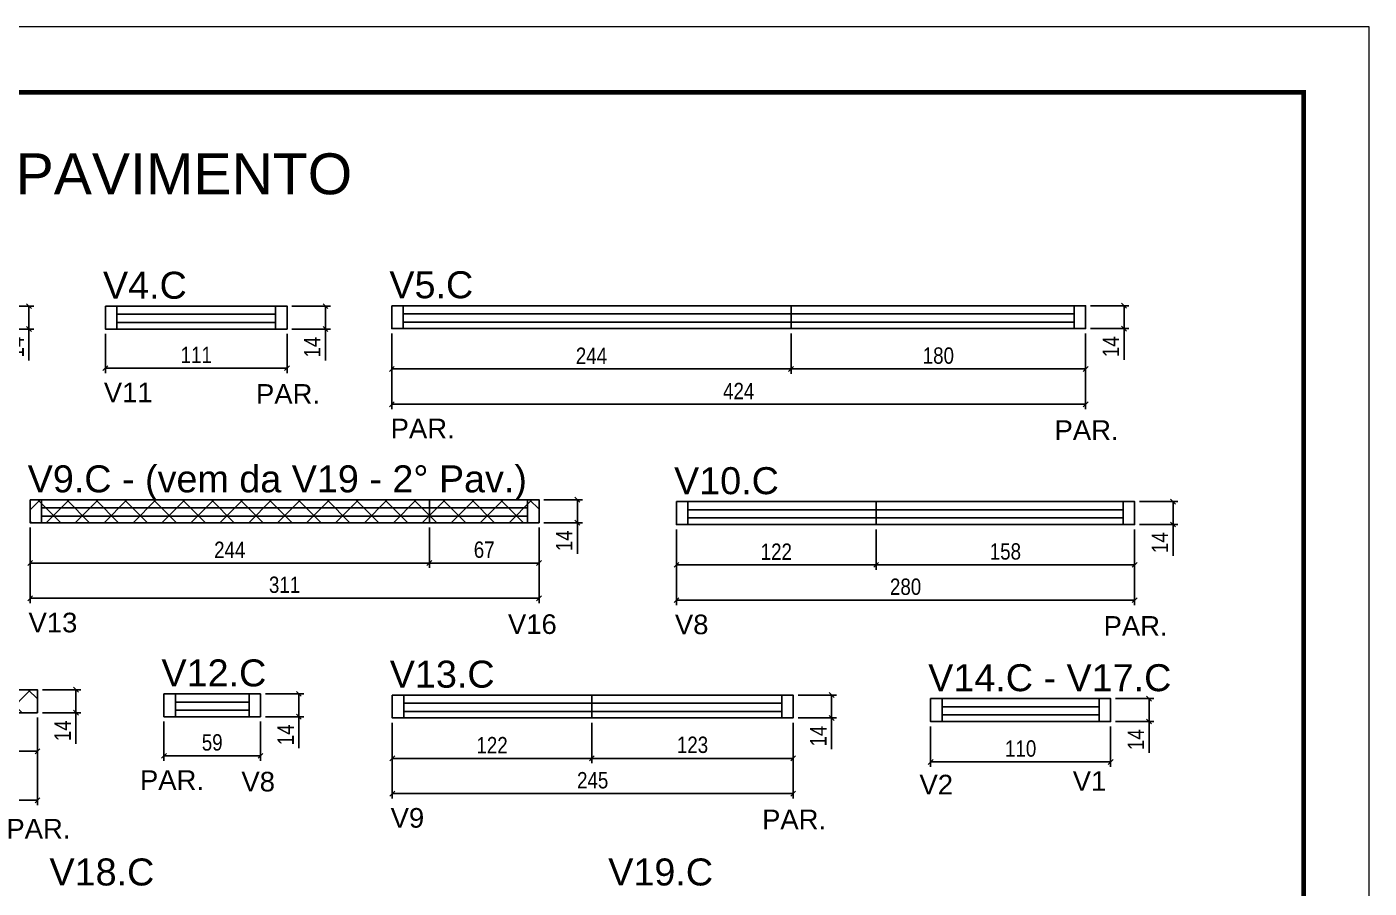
# Model space of a CAD drawing. Extents: x 2489 to 8743, y 745 to 4092.
# Drawn here: x 3154 to 3974, y 1269 to 1795 of the extents above; entities that cross this region are included whole.
import ezdxf

# ---------------------------------------------------------------- set-up
doc = ezdxf.new("R2010")
doc.units = 0
doc.linetypes.add('DASHED', pattern=[0.75, 0.5, -0.25])
for name, color, linetype in [('5', 5, 'Continuous'), ('COTA', 241, 'Continuous'), ('NOMENCLATURA', 7, 'Continuous'), ('Painéis', 200, 'Continuous'), ('SARR_2.2x7', 40, 'Continuous'), ('SARR_EDITAR', 141, 'Continuous')]:
    doc.layers.add(name, color=color, linetype=linetype)
for name, color, linetype, lineweight in [('Folhas', 255, 'Continuous', 9), ('REAPROVEITAMENTO', 251, 'Continuous', 9), ('SARRAFO DE PRESSAO', 251, 'DASHED', 9)]:
    doc.layers.add(name, color=color, linetype=linetype, lineweight=lineweight)
doc.styles.add('ARIAL', font='arial.ttf')
doc.styles.add('COTA TECNICA', font='techl___.ttf', dxfattribs={"height": 10})
doc.styles.add('COTA TECNICA-50', font='techl___.ttf', dxfattribs={"height": 10})
doc.styles.get("Standard").update_dxf_attribs({"font": 'arial.ttf'})
doc.dimstyles.new('COTA PAINEL-50', dxfattribs={"dimtxt": 10, "dimasz": 3, "dimexe": 3, "dimexo": 3, "dimgap": 3, "dimtad": 1, "dimdec": 1, "dimzin": 12, "dimdsep": 46, "dimtxsty": 'COTA TECNICA-50', "dimblk1": 'OBLIQUE', "dimblk2": 'OBLIQUE', "dimsah": 1, "dimcen": 0.9, "dimclrd": 4, "dimclre": 4, "dimclrt": 240, "dimadec": 1, "dimazin": 3, "dimtfac": 1, "dimtdec": 1, "dimtmove": 0, "dimatfit": 3, "dimfxl": 1, "dimtolj": 1, "dimtzin": 12, "dimarcsym": 0})
doc.dimstyles.new('PAINEL', dxfattribs={"dimtxt": 10, "dimasz": 3, "dimexe": 3, "dimexo": 3, "dimgap": 3, "dimtad": 1, "dimdec": 1, "dimzin": 12, "dimdsep": 46, "dimtxsty": 'COTA TECNICA', "dimblk1": 'OBLIQUE', "dimblk2": 'OBLIQUE', "dimsah": 1, "dimcen": 0.9, "dimclrd": 4, "dimclre": 4, "dimclrt": 240, "dimadec": 1, "dimazin": 3, "dimtfac": 1, "dimtdec": 1, "dimtmove": 0, "dimatfit": 3, "dimfxl": 1, "dimtolj": 1, "dimtzin": 12, "dimarcsym": 0})

# ---------------------------------------------------------------- blocks, each defined once
blk = doc.blocks.new('9999999999')
at = {"layer": 'Folhas'}
blk.add_lwpolyline([(98138.98, 34190.21), (99623.98, 34190.21), (99623.98, 35240.21), (98138.98, 35240.21)], close=True, dxfattribs=at)
at = {"layer": 'Folhas', "color": 30, "const_width": 3}
blk.add_lwpolyline([(98213.98, 34230.21), (99583.98, 34230.21), (99583.98, 35200.21), (98213.98, 35200.21)], close=True, dxfattribs=at)
blk = doc.blocks.new('_Oblique')
at = {"color": 0, "linetype": 'ByBlock', "lineweight": -2}
blk.add_line((-0.5, -0.5), (0.5, 0.5), dxfattribs=at)
blk = doc.blocks.new('*D202')
at = {"layer": 'COTA', "color": 4, "lineweight": -2, "transparency": 16777216}
for p, q in [((3134.92, 1624.32), (3158.39, 1624.32)), ((3155.39, 1624.32), (3155.39, 1610.32)), ((3134.92, 1610.32), (3158.39, 1610.32)), ((3155.39, 1610.32), (3155.39, 1591.2))]:
    blk.add_line(p, q, dxfattribs=at)
at = {"layer": 'Defpoints', "color": 0, "transparency": 16777216}
for p in [(3131.92, 1624.32), (3131.92, 1610.32), (3155.39, 1610.32)]:
    blk.add_point(p, dxfattribs=at)
at = {"layer": 'COTA', "color": 4, "lineweight": -2, "transparency": 16777216, "xscale": 3, "yscale": 3, "zscale": 3}
for p, rotation in [((3155.39, 1624.32), 90), ((3155.39, 1610.32), 270)]:
    blk.add_blockref('_Oblique', p, dxfattribs=dict(at, rotation=rotation))
at = {"layer": 'COTA', "color": 240, "transparency": 16777216, "insert": (3147.32, 1599.26), "char_height": 10, "attachment_point": 5, "rotation": 90, "style": 'COTA TECNICA'}
blk.add_mtext('\\A1;14', dxfattribs=at)
blk = doc.blocks.new('*D203')
at = {"layer": 'COTA', "color": 4, "linetype": 'ByBlock', "lineweight": -2, "transparency": 16777216}
for p, q in [((3202.16, 1607.32), (3202.16, 1583.44)), ((3313.16, 1607.32), (3313.16, 1583.44)), ((3202.16, 1586.44), (3313.16, 1586.44))]:
    blk.add_line(p, q, dxfattribs=at)
at = {"layer": 'Defpoints', "color": 0, "linetype": 'ByBlock', "transparency": 16777216}
for p in [(3202.16, 1610.32), (3313.16, 1610.32), (3313.16, 1586.44)]:
    blk.add_point(p, dxfattribs=at)
at = {"layer": 'COTA', "color": 4, "linetype": 'ByBlock', "lineweight": -2, "transparency": 16777216, "xscale": 3, "yscale": 3, "zscale": 3, "rotation": 180}
blk.add_blockref('_Oblique', (3202.16, 1586.44), dxfattribs=at)
at = {"layer": 'COTA', "color": 4, "linetype": 'ByBlock', "lineweight": -2, "transparency": 16777216, "xscale": 3, "yscale": 3, "zscale": 3}
blk.add_blockref('_Oblique', (3313.16, 1586.44), dxfattribs=at)
at = {"layer": 'COTA', "color": 240, "linetype": 'ByBlock', "transparency": 16777216, "insert": (3257.66, 1594.5), "char_height": 10, "attachment_point": 5, "style": 'COTA TECNICA-50'}
blk.add_mtext('\\A1;111', dxfattribs=at)
blk = doc.blocks.new('*D204')
at = {"layer": 'COTA', "color": 4, "lineweight": -2, "transparency": 16777216}
for p, q in [((3316.16, 1624.32), (3339.63, 1624.32)), ((3336.63, 1624.32), (3336.63, 1610.32)), ((3316.16, 1610.32), (3339.63, 1610.32)), ((3336.63, 1610.32), (3336.63, 1591.2))]:
    blk.add_line(p, q, dxfattribs=at)
at = {"layer": 'Defpoints', "color": 0, "transparency": 16777216}
for p in [(3313.16, 1624.32), (3313.16, 1610.32), (3336.63, 1610.32)]:
    blk.add_point(p, dxfattribs=at)
at = {"layer": 'COTA', "color": 4, "lineweight": -2, "transparency": 16777216, "xscale": 3, "yscale": 3, "zscale": 3}
for p, rotation in [((3336.63, 1624.32), 90), ((3336.63, 1610.32), 270)]:
    blk.add_blockref('_Oblique', p, dxfattribs=dict(at, rotation=rotation))
at = {"layer": 'COTA', "color": 240, "transparency": 16777216, "insert": (3328.56, 1599.26), "char_height": 10, "attachment_point": 5, "rotation": 90, "style": 'COTA TECNICA'}
blk.add_mtext('\\A1;14', dxfattribs=at)
blk = doc.blocks.new('*D205')
at = {"layer": 'COTA', "color": 4, "linetype": 'ByBlock', "lineweight": -2, "transparency": 16777216}
for p, q in [((3377.19, 1607.59), (3377.19, 1561.37)), ((3801.19, 1607.59), (3801.19, 1561.37)), ((3377.19, 1564.37), (3801.19, 1564.37))]:
    blk.add_line(p, q, dxfattribs=at)
at = {"layer": 'Defpoints', "color": 0, "linetype": 'ByBlock', "transparency": 16777216}
for p in [(3377.19, 1610.59), (3801.19, 1610.59), (3801.19, 1564.37)]:
    blk.add_point(p, dxfattribs=at)
at = {"layer": 'COTA', "color": 4, "linetype": 'ByBlock', "lineweight": -2, "transparency": 16777216, "xscale": 3, "yscale": 3, "zscale": 3, "rotation": 180}
blk.add_blockref('_Oblique', (3377.19, 1564.37), dxfattribs=at)
at = {"layer": 'COTA', "color": 4, "linetype": 'ByBlock', "lineweight": -2, "transparency": 16777216, "xscale": 3, "yscale": 3, "zscale": 3}
blk.add_blockref('_Oblique', (3801.19, 1564.37), dxfattribs=at)
at = {"layer": 'COTA', "color": 240, "linetype": 'ByBlock', "transparency": 16777216, "insert": (3589.19, 1572.45), "char_height": 10, "attachment_point": 5, "style": 'COTA TECNICA-50'}
blk.add_mtext('\\A1;424', dxfattribs=at)
blk = doc.blocks.new('*D206')
at = {"layer": 'COTA', "color": 4, "lineweight": -2, "transparency": 16777216}
for p, q in [((3804.19, 1624.59), (3827.66, 1624.59)), ((3824.66, 1624.59), (3824.66, 1610.59)), ((3804.19, 1610.59), (3827.66, 1610.59)), ((3824.66, 1610.59), (3824.66, 1591.47))]:
    blk.add_line(p, q, dxfattribs=at)
at = {"layer": 'Defpoints', "color": 0, "transparency": 16777216}
for p in [(3801.19, 1624.59), (3801.19, 1610.59), (3824.66, 1610.59)]:
    blk.add_point(p, dxfattribs=at)
at = {"layer": 'COTA', "color": 4, "lineweight": -2, "transparency": 16777216, "xscale": 3, "yscale": 3, "zscale": 3}
for p, rotation in [((3824.66, 1624.59), 90), ((3824.66, 1610.59), 270)]:
    blk.add_blockref('_Oblique', p, dxfattribs=dict(at, rotation=rotation))
at = {"layer": 'COTA', "color": 240, "transparency": 16777216, "insert": (3816.59, 1599.53), "char_height": 10, "attachment_point": 5, "rotation": 90, "style": 'COTA TECNICA'}
blk.add_mtext('\\A1;14', dxfattribs=at)
blk = doc.blocks.new('*D52')
at = {"layer": 'Defpoints', "color": 0, "transparency": 16777216}
for p in [(3377.19, 1610.59), (3621.19, 1610.59), (3621.19, 1585.92)]:
    blk.add_point(p, dxfattribs=at)
at = {"layer": 'Painéis', "color": 4, "lineweight": -2, "transparency": 16777216}
for p, q in [((3377.19, 1607.59), (3377.19, 1582.92)), ((3621.19, 1607.59), (3621.19, 1582.92)), ((3377.19, 1585.92), (3621.19, 1585.92))]:
    blk.add_line(p, q, dxfattribs=at)
at = {"layer": 'Painéis', "color": 4, "lineweight": -2, "transparency": 16777216, "xscale": 3, "yscale": 3, "zscale": 3, "rotation": 180}
blk.add_blockref('_Oblique', (3377.19, 1585.92), dxfattribs=at)
at = {"layer": 'Painéis', "color": 4, "lineweight": -2, "transparency": 16777216, "xscale": 3, "yscale": 3, "zscale": 3}
blk.add_blockref('_Oblique', (3621.19, 1585.92), dxfattribs=at)
at = {"layer": 'Painéis', "color": 240, "transparency": 16777216, "insert": (3499.19, 1594), "char_height": 10, "attachment_point": 5, "style": 'COTA TECNICA'}
blk.add_mtext('\\A1;244', dxfattribs=at)
blk = doc.blocks.new('*D53')
at = {"layer": 'Defpoints', "color": 0, "transparency": 16777216}
for p in [(3621.19, 1610.59), (3801.19, 1610.59), (3801.19, 1585.92)]:
    blk.add_point(p, dxfattribs=at)
at = {"layer": 'Painéis', "color": 4, "lineweight": -2, "transparency": 16777216}
for p, q in [((3621.19, 1607.59), (3621.19, 1582.92)), ((3801.19, 1607.59), (3801.19, 1582.92)), ((3621.19, 1585.92), (3801.19, 1585.92))]:
    blk.add_line(p, q, dxfattribs=at)
at = {"layer": 'Painéis', "color": 4, "lineweight": -2, "transparency": 16777216, "xscale": 3, "yscale": 3, "zscale": 3, "rotation": 180}
blk.add_blockref('_Oblique', (3621.19, 1585.92), dxfattribs=at)
at = {"layer": 'Painéis', "color": 4, "lineweight": -2, "transparency": 16777216, "xscale": 3, "yscale": 3, "zscale": 3}
blk.add_blockref('_Oblique', (3801.19, 1585.92), dxfattribs=at)
at = {"layer": 'Painéis', "color": 240, "transparency": 16777216, "insert": (3711.19, 1594.05), "char_height": 10, "attachment_point": 5, "style": 'COTA TECNICA'}
blk.add_mtext('\\A1;180', dxfattribs=at)
blk = doc.blocks.new('*D213')
at = {"layer": 'COTA', "color": 4, "linetype": 'ByBlock', "lineweight": -2, "transparency": 16777216}
for p, q in [((3156.14, 1489.02), (3156.14, 1442.8)), ((3467.14, 1489.02), (3467.14, 1442.8)), ((3156.14, 1445.8), (3467.14, 1445.8))]:
    blk.add_line(p, q, dxfattribs=at)
at = {"layer": 'Defpoints', "color": 0, "linetype": 'ByBlock', "transparency": 16777216}
for p in [(3156.14, 1492.02), (3467.14, 1492.02), (3467.14, 1445.8)]:
    blk.add_point(p, dxfattribs=at)
at = {"layer": 'COTA', "color": 4, "linetype": 'ByBlock', "lineweight": -2, "transparency": 16777216, "xscale": 3, "yscale": 3, "zscale": 3, "rotation": 180}
blk.add_blockref('_Oblique', (3156.14, 1445.8), dxfattribs=at)
at = {"layer": 'COTA', "color": 4, "linetype": 'ByBlock', "lineweight": -2, "transparency": 16777216, "xscale": 3, "yscale": 3, "zscale": 3}
blk.add_blockref('_Oblique', (3467.14, 1445.8), dxfattribs=at)
at = {"layer": 'COTA', "color": 240, "linetype": 'ByBlock', "transparency": 16777216, "insert": (3311.64, 1454.02), "char_height": 10, "attachment_point": 5, "style": 'COTA TECNICA-50'}
blk.add_mtext('\\A1;311', dxfattribs=at)
blk = doc.blocks.new('*D214')
at = {"layer": 'COTA', "color": 4, "lineweight": -2, "transparency": 16777216}
for p, q in [((3470.14, 1506.02), (3493.62, 1506.02)), ((3490.62, 1506.02), (3490.62, 1492.02)), ((3470.14, 1492.02), (3493.62, 1492.02)), ((3490.62, 1492.02), (3490.62, 1472.9))]:
    blk.add_line(p, q, dxfattribs=at)
at = {"layer": 'Defpoints', "color": 0, "transparency": 16777216}
for p in [(3467.14, 1506.02), (3467.14, 1492.02), (3490.62, 1492.02)]:
    blk.add_point(p, dxfattribs=at)
at = {"layer": 'COTA', "color": 4, "lineweight": -2, "transparency": 16777216, "xscale": 3, "yscale": 3, "zscale": 3}
for p, rotation in [((3490.62, 1506.02), 90), ((3490.62, 1492.02), 270)]:
    blk.add_blockref('_Oblique', p, dxfattribs=dict(at, rotation=rotation))
at = {"layer": 'COTA', "color": 240, "transparency": 16777216, "insert": (3482.55, 1480.96), "char_height": 10, "attachment_point": 5, "rotation": 90, "style": 'COTA TECNICA'}
blk.add_mtext('\\A1;14', dxfattribs=at)
blk = doc.blocks.new('*D54')
at = {"layer": 'Defpoints', "color": 0, "transparency": 16777216}
for p in [(3156.14, 1492.02), (3400.14, 1492.02), (3400.14, 1467.35)]:
    blk.add_point(p, dxfattribs=at)
at = {"layer": 'Painéis', "color": 4, "lineweight": -2, "transparency": 16777216}
for p, q in [((3156.14, 1489.02), (3156.14, 1464.35)), ((3400.14, 1489.02), (3400.14, 1464.35)), ((3156.14, 1467.35), (3400.14, 1467.35))]:
    blk.add_line(p, q, dxfattribs=at)
at = {"layer": 'Painéis', "color": 4, "lineweight": -2, "transparency": 16777216, "xscale": 3, "yscale": 3, "zscale": 3, "rotation": 180}
blk.add_blockref('_Oblique', (3156.14, 1467.35), dxfattribs=at)
at = {"layer": 'Painéis', "color": 4, "lineweight": -2, "transparency": 16777216, "xscale": 3, "yscale": 3, "zscale": 3}
blk.add_blockref('_Oblique', (3400.14, 1467.35), dxfattribs=at)
at = {"layer": 'Painéis', "color": 240, "transparency": 16777216, "insert": (3278.14, 1475.43), "char_height": 10, "attachment_point": 5, "style": 'COTA TECNICA'}
blk.add_mtext('\\A1;244', dxfattribs=at)
blk = doc.blocks.new('*D55')
at = {"layer": 'Defpoints', "color": 0, "transparency": 16777216}
for p in [(3400.14, 1492.02), (3467.14, 1492.02), (3467.14, 1467.35)]:
    blk.add_point(p, dxfattribs=at)
at = {"layer": 'Painéis', "color": 4, "lineweight": -2, "transparency": 16777216}
for p, q in [((3400.14, 1489.02), (3400.14, 1464.35)), ((3467.14, 1489.02), (3467.14, 1464.35)), ((3400.14, 1467.35), (3467.14, 1467.35))]:
    blk.add_line(p, q, dxfattribs=at)
at = {"layer": 'Painéis', "color": 4, "lineweight": -2, "transparency": 16777216, "xscale": 3, "yscale": 3, "zscale": 3, "rotation": 180}
blk.add_blockref('_Oblique', (3400.14, 1467.35), dxfattribs=at)
at = {"layer": 'Painéis', "color": 4, "lineweight": -2, "transparency": 16777216, "xscale": 3, "yscale": 3, "zscale": 3}
blk.add_blockref('_Oblique', (3467.14, 1467.35), dxfattribs=at)
at = {"layer": 'Painéis', "color": 240, "transparency": 16777216, "insert": (3433.64, 1475.45), "char_height": 10, "attachment_point": 5, "style": 'COTA TECNICA'}
blk.add_mtext('\\A1;67', dxfattribs=at)
blk = doc.blocks.new('*D215')
at = {"layer": 'COTA', "color": 4, "linetype": 'ByBlock', "lineweight": -2, "transparency": 16777216}
for p, q in [((3551.16, 1487.9), (3551.16, 1441.69)), ((3831.16, 1487.9), (3831.16, 1441.69)), ((3551.16, 1444.69), (3831.16, 1444.69))]:
    blk.add_line(p, q, dxfattribs=at)
at = {"layer": 'Defpoints', "color": 0, "linetype": 'ByBlock', "transparency": 16777216}
for p in [(3551.16, 1490.9), (3831.16, 1490.9), (3831.16, 1444.69)]:
    blk.add_point(p, dxfattribs=at)
at = {"layer": 'COTA', "color": 4, "linetype": 'ByBlock', "lineweight": -2, "transparency": 16777216, "xscale": 3, "yscale": 3, "zscale": 3, "rotation": 180}
blk.add_blockref('_Oblique', (3551.16, 1444.69), dxfattribs=at)
at = {"layer": 'COTA', "color": 4, "linetype": 'ByBlock', "lineweight": -2, "transparency": 16777216, "xscale": 3, "yscale": 3, "zscale": 3}
blk.add_blockref('_Oblique', (3831.16, 1444.69), dxfattribs=at)
at = {"layer": 'COTA', "color": 240, "linetype": 'ByBlock', "transparency": 16777216, "insert": (3691.16, 1452.81), "char_height": 10, "attachment_point": 5, "style": 'COTA TECNICA-50'}
blk.add_mtext('\\A1;280', dxfattribs=at)
blk = doc.blocks.new('*D216')
at = {"layer": 'COTA', "color": 4, "lineweight": -2, "transparency": 16777216}
for p, q in [((3834.16, 1504.9), (3857.64, 1504.9)), ((3854.64, 1504.9), (3854.64, 1490.9)), ((3834.16, 1490.9), (3857.64, 1490.9)), ((3854.64, 1490.9), (3854.64, 1471.78))]:
    blk.add_line(p, q, dxfattribs=at)
at = {"layer": 'Defpoints', "color": 0, "transparency": 16777216}
for p in [(3831.16, 1504.9), (3831.16, 1490.9), (3854.64, 1490.9)]:
    blk.add_point(p, dxfattribs=at)
at = {"layer": 'COTA', "color": 4, "lineweight": -2, "transparency": 16777216, "xscale": 3, "yscale": 3, "zscale": 3}
for p, rotation in [((3854.64, 1504.9), 90), ((3854.64, 1490.9), 270)]:
    blk.add_blockref('_Oblique', p, dxfattribs=dict(at, rotation=rotation))
at = {"layer": 'COTA', "color": 240, "transparency": 16777216, "insert": (3846.57, 1479.84), "char_height": 10, "attachment_point": 5, "rotation": 90, "style": 'COTA TECNICA'}
blk.add_mtext('\\A1;14', dxfattribs=at)
blk = doc.blocks.new('*D56')
at = {"layer": 'Defpoints', "color": 0, "transparency": 16777216}
for p in [(3551.16, 1490.9), (3673.16, 1490.9), (3673.16, 1466.24)]:
    blk.add_point(p, dxfattribs=at)
at = {"layer": 'Painéis', "color": 4, "lineweight": -2, "transparency": 16777216}
for p, q in [((3551.16, 1487.9), (3551.16, 1463.24)), ((3673.16, 1487.9), (3673.16, 1463.24)), ((3551.16, 1466.24), (3673.16, 1466.24))]:
    blk.add_line(p, q, dxfattribs=at)
at = {"layer": 'Painéis', "color": 4, "lineweight": -2, "transparency": 16777216, "xscale": 3, "yscale": 3, "zscale": 3, "rotation": 180}
blk.add_blockref('_Oblique', (3551.16, 1466.24), dxfattribs=at)
at = {"layer": 'Painéis', "color": 4, "lineweight": -2, "transparency": 16777216, "xscale": 3, "yscale": 3, "zscale": 3}
blk.add_blockref('_Oblique', (3673.16, 1466.24), dxfattribs=at)
at = {"layer": 'Painéis', "color": 240, "transparency": 16777216, "insert": (3612.16, 1474.29), "char_height": 10, "attachment_point": 5, "style": 'COTA TECNICA'}
blk.add_mtext('\\A1;122', dxfattribs=at)
blk = doc.blocks.new('*D57')
at = {"layer": 'Defpoints', "color": 0, "transparency": 16777216}
for p in [(3673.16, 1490.9), (3831.16, 1490.9), (3831.16, 1466.24)]:
    blk.add_point(p, dxfattribs=at)
at = {"layer": 'Painéis', "color": 4, "lineweight": -2, "transparency": 16777216}
for p, q in [((3673.16, 1487.9), (3673.16, 1463.24)), ((3831.16, 1487.9), (3831.16, 1463.24)), ((3673.16, 1466.24), (3831.16, 1466.24))]:
    blk.add_line(p, q, dxfattribs=at)
at = {"layer": 'Painéis', "color": 4, "lineweight": -2, "transparency": 16777216, "xscale": 3, "yscale": 3, "zscale": 3, "rotation": 180}
blk.add_blockref('_Oblique', (3673.16, 1466.24), dxfattribs=at)
at = {"layer": 'Painéis', "color": 4, "lineweight": -2, "transparency": 16777216, "xscale": 3, "yscale": 3, "zscale": 3}
blk.add_blockref('_Oblique', (3831.16, 1466.24), dxfattribs=at)
at = {"layer": 'Painéis', "color": 240, "transparency": 16777216, "insert": (3752.16, 1474.37), "char_height": 10, "attachment_point": 5, "style": 'COTA TECNICA'}
blk.add_mtext('\\A1;158', dxfattribs=at)
blk = doc.blocks.new('*D217')
at = {"layer": 'COTA', "color": 4, "linetype": 'ByBlock', "lineweight": -2, "transparency": 16777216}
for p, q in [((3237.91, 1370.44), (3237.91, 1346.56)), ((3296.91, 1370.44), (3296.91, 1346.56)), ((3237.91, 1349.56), (3296.91, 1349.56))]:
    blk.add_line(p, q, dxfattribs=at)
at = {"layer": 'Defpoints', "color": 0, "linetype": 'ByBlock', "transparency": 16777216}
for p in [(3237.91, 1373.44), (3296.91, 1373.44), (3296.91, 1349.56)]:
    blk.add_point(p, dxfattribs=at)
at = {"layer": 'COTA', "color": 4, "linetype": 'ByBlock', "lineweight": -2, "transparency": 16777216, "xscale": 3, "yscale": 3, "zscale": 3, "rotation": 180}
blk.add_blockref('_Oblique', (3237.91, 1349.56), dxfattribs=at)
at = {"layer": 'COTA', "color": 4, "linetype": 'ByBlock', "lineweight": -2, "transparency": 16777216, "xscale": 3, "yscale": 3, "zscale": 3}
blk.add_blockref('_Oblique', (3296.91, 1349.56), dxfattribs=at)
at = {"layer": 'COTA', "color": 240, "linetype": 'ByBlock', "transparency": 16777216, "insert": (3267.41, 1357.7), "char_height": 10, "attachment_point": 5, "style": 'COTA TECNICA-50'}
blk.add_mtext('\\A1;59', dxfattribs=at)
blk = doc.blocks.new('*D218')
at = {"layer": 'COTA', "color": 4, "lineweight": -2, "transparency": 16777216}
for p, q in [((3299.91, 1387.44), (3323.38, 1387.44)), ((3320.38, 1387.44), (3320.38, 1373.44)), ((3299.91, 1373.44), (3323.38, 1373.44)), ((3320.38, 1373.44), (3320.38, 1354.33))]:
    blk.add_line(p, q, dxfattribs=at)
at = {"layer": 'Defpoints', "color": 0, "transparency": 16777216}
for p in [(3296.91, 1387.44), (3296.91, 1373.44), (3320.38, 1373.44)]:
    blk.add_point(p, dxfattribs=at)
at = {"layer": 'COTA', "color": 4, "lineweight": -2, "transparency": 16777216, "xscale": 3, "yscale": 3, "zscale": 3}
for p, rotation in [((3320.38, 1387.44), 90), ((3320.38, 1373.44), 270)]:
    blk.add_blockref('_Oblique', p, dxfattribs=dict(at, rotation=rotation))
at = {"layer": 'COTA', "color": 240, "transparency": 16777216, "insert": (3312.31, 1362.38), "char_height": 10, "attachment_point": 5, "rotation": 90, "style": 'COTA TECNICA'}
blk.add_mtext('\\A1;14', dxfattribs=at)
blk = doc.blocks.new('*D219')
at = {"layer": 'COTA', "color": 4, "lineweight": -2, "transparency": 16777216}
for p, q in [((3163.62, 1389.92), (3187.1, 1389.92)), ((3184.1, 1389.92), (3184.1, 1375.92)), ((3163.62, 1375.92), (3187.1, 1375.92)), ((3184.1, 1375.92), (3184.1, 1356.81))]:
    blk.add_line(p, q, dxfattribs=at)
at = {"layer": 'Defpoints', "color": 0, "transparency": 16777216}
for p in [(3160.62, 1389.92), (3160.62, 1375.92), (3184.1, 1375.92)]:
    blk.add_point(p, dxfattribs=at)
at = {"layer": 'COTA', "color": 4, "lineweight": -2, "transparency": 16777216, "xscale": 3, "yscale": 3, "zscale": 3}
for p, rotation in [((3184.1, 1389.92), 90), ((3184.1, 1375.92), 270)]:
    blk.add_blockref('_Oblique', p, dxfattribs=dict(at, rotation=rotation))
at = {"layer": 'COTA', "color": 240, "transparency": 16777216, "insert": (3176.02, 1364.87), "char_height": 10, "attachment_point": 5, "rotation": 90, "style": 'COTA TECNICA'}
blk.add_mtext('\\A1;14', dxfattribs=at)
blk = doc.blocks.new('*D59')
at = {"layer": 'Defpoints', "color": 0, "transparency": 16777216}
for p in [(3072.62, 1375.92), (3160.62, 1375.92), (3160.62, 1352.36)]:
    blk.add_point(p, dxfattribs=at)
at = {"layer": 'Painéis', "color": 4, "lineweight": -2, "transparency": 16777216}
for p, q in [((3072.62, 1372.92), (3072.62, 1349.36)), ((3160.62, 1372.92), (3160.62, 1349.36)), ((3072.62, 1352.36), (3160.62, 1352.36))]:
    blk.add_line(p, q, dxfattribs=at)
at = {"layer": 'Painéis', "color": 4, "lineweight": -2, "transparency": 16777216, "xscale": 3, "yscale": 3, "zscale": 3, "rotation": 180}
blk.add_blockref('_Oblique', (3072.62, 1352.36), dxfattribs=at)
at = {"layer": 'Painéis', "color": 4, "lineweight": -2, "transparency": 16777216, "xscale": 3, "yscale": 3, "zscale": 3}
blk.add_blockref('_Oblique', (3160.62, 1352.36), dxfattribs=at)
at = {"layer": 'Painéis', "color": 240, "transparency": 16777216, "insert": (3116.62, 1360.45), "char_height": 10, "attachment_point": 5, "style": 'COTA TECNICA'}
blk.add_mtext('\\A1;88', dxfattribs=at)
blk = doc.blocks.new('*D221')
at = {"layer": 'Defpoints', "color": 0, "transparency": 16777216}
for p in [(2584.62, 1375.92), (3160.62, 1375.92), (3160.62, 1322.42)]:
    blk.add_point(p, dxfattribs=at)
at = {"layer": 'Painéis', "color": 4, "lineweight": -2, "transparency": 16777216}
for p, q in [((2584.62, 1372.92), (2584.62, 1319.42)), ((3160.62, 1372.92), (3160.62, 1319.42)), ((2584.62, 1322.42), (3160.62, 1322.42))]:
    blk.add_line(p, q, dxfattribs=at)
at = {"layer": 'Painéis', "color": 4, "lineweight": -2, "transparency": 16777216, "xscale": 3, "yscale": 3, "zscale": 3, "rotation": 180}
blk.add_blockref('_Oblique', (2584.62, 1322.42), dxfattribs=at)
at = {"layer": 'Painéis', "color": 4, "lineweight": -2, "transparency": 16777216, "xscale": 3, "yscale": 3, "zscale": 3}
blk.add_blockref('_Oblique', (3160.62, 1322.42), dxfattribs=at)
at = {"layer": 'Painéis', "color": 240, "transparency": 16777216, "insert": (2872.62, 1330.53), "char_height": 10, "attachment_point": 5, "style": 'COTA TECNICA'}
blk.add_mtext('\\A1;576', dxfattribs=at)
blk = doc.blocks.new('*D222')
at = {"layer": 'COTA', "color": 4, "linetype": 'ByBlock', "lineweight": -2, "transparency": 16777216}
for p, q in [((3377.44, 1369.69), (3377.44, 1323.47)), ((3622.44, 1369.69), (3622.44, 1323.47)), ((3377.44, 1326.47), (3622.44, 1326.47))]:
    blk.add_line(p, q, dxfattribs=at)
at = {"layer": 'Defpoints', "color": 0, "linetype": 'ByBlock', "transparency": 16777216}
for p in [(3377.44, 1372.69), (3622.44, 1372.69), (3622.44, 1326.47)]:
    blk.add_point(p, dxfattribs=at)
at = {"layer": 'COTA', "color": 4, "linetype": 'ByBlock', "lineweight": -2, "transparency": 16777216, "xscale": 3, "yscale": 3, "zscale": 3, "rotation": 180}
blk.add_blockref('_Oblique', (3377.44, 1326.47), dxfattribs=at)
at = {"layer": 'COTA', "color": 4, "linetype": 'ByBlock', "lineweight": -2, "transparency": 16777216, "xscale": 3, "yscale": 3, "zscale": 3}
blk.add_blockref('_Oblique', (3622.44, 1326.47), dxfattribs=at)
at = {"layer": 'COTA', "color": 240, "linetype": 'ByBlock', "transparency": 16777216, "insert": (3499.94, 1334.58), "char_height": 10, "attachment_point": 5, "style": 'COTA TECNICA-50'}
blk.add_mtext('\\A1;245', dxfattribs=at)
blk = doc.blocks.new('*D223')
at = {"layer": 'COTA', "color": 4, "lineweight": -2, "transparency": 16777216}
for p, q in [((3625.44, 1386.69), (3648.92, 1386.69)), ((3645.92, 1386.69), (3645.92, 1372.69)), ((3625.44, 1372.69), (3648.92, 1372.69)), ((3645.92, 1372.69), (3645.92, 1353.57))]:
    blk.add_line(p, q, dxfattribs=at)
at = {"layer": 'Defpoints', "color": 0, "transparency": 16777216}
for p in [(3622.44, 1386.69), (3622.44, 1372.69), (3645.92, 1372.69)]:
    blk.add_point(p, dxfattribs=at)
at = {"layer": 'COTA', "color": 4, "lineweight": -2, "transparency": 16777216, "xscale": 3, "yscale": 3, "zscale": 3}
for p, rotation in [((3645.92, 1386.69), 90), ((3645.92, 1372.69), 270)]:
    blk.add_blockref('_Oblique', p, dxfattribs=dict(at, rotation=rotation))
at = {"layer": 'COTA', "color": 240, "transparency": 16777216, "insert": (3637.85, 1361.63), "char_height": 10, "attachment_point": 5, "rotation": 90, "style": 'COTA TECNICA'}
blk.add_mtext('\\A1;14', dxfattribs=at)
blk = doc.blocks.new('*D60')
at = {"layer": 'Defpoints', "color": 0, "transparency": 16777216}
for p in [(3377.44, 1372.69), (3499.44, 1372.69), (3499.44, 1348.02)]:
    blk.add_point(p, dxfattribs=at)
at = {"layer": 'Painéis', "color": 4, "lineweight": -2, "transparency": 16777216}
for p, q in [((3377.44, 1369.69), (3377.44, 1345.02)), ((3499.44, 1369.69), (3499.44, 1345.02)), ((3377.44, 1348.02), (3499.44, 1348.02))]:
    blk.add_line(p, q, dxfattribs=at)
at = {"layer": 'Painéis', "color": 4, "lineweight": -2, "transparency": 16777216, "xscale": 3, "yscale": 3, "zscale": 3, "rotation": 180}
blk.add_blockref('_Oblique', (3377.44, 1348.02), dxfattribs=at)
at = {"layer": 'Painéis', "color": 4, "lineweight": -2, "transparency": 16777216, "xscale": 3, "yscale": 3, "zscale": 3}
blk.add_blockref('_Oblique', (3499.44, 1348.02), dxfattribs=at)
at = {"layer": 'Painéis', "color": 240, "transparency": 16777216, "insert": (3438.44, 1356.08), "char_height": 10, "attachment_point": 5, "style": 'COTA TECNICA'}
blk.add_mtext('\\A1;122', dxfattribs=at)
blk = doc.blocks.new('*D61')
at = {"layer": 'Defpoints', "color": 0, "transparency": 16777216}
for p in [(3499.44, 1372.69), (3622.44, 1372.69), (3622.44, 1348.02)]:
    blk.add_point(p, dxfattribs=at)
at = {"layer": 'Painéis', "color": 4, "lineweight": -2, "transparency": 16777216}
for p, q in [((3499.44, 1369.69), (3499.44, 1345.02)), ((3622.44, 1369.69), (3622.44, 1345.02)), ((3499.44, 1348.02), (3622.44, 1348.02))]:
    blk.add_line(p, q, dxfattribs=at)
at = {"layer": 'Painéis', "color": 4, "lineweight": -2, "transparency": 16777216, "xscale": 3, "yscale": 3, "zscale": 3, "rotation": 180}
blk.add_blockref('_Oblique', (3499.44, 1348.02), dxfattribs=at)
at = {"layer": 'Painéis', "color": 4, "lineweight": -2, "transparency": 16777216, "xscale": 3, "yscale": 3, "zscale": 3}
blk.add_blockref('_Oblique', (3622.44, 1348.02), dxfattribs=at)
at = {"layer": 'Painéis', "color": 240, "transparency": 16777216, "insert": (3560.94, 1356.24), "char_height": 10, "attachment_point": 5, "style": 'COTA TECNICA'}
blk.add_mtext('\\A1;123', dxfattribs=at)
blk = doc.blocks.new('*D226')
at = {"layer": 'COTA', "color": 4, "lineweight": -2, "transparency": 16777216}
for p, q in [((3819.49, 1384.53), (3842.96, 1384.53)), ((3839.96, 1384.53), (3839.96, 1370.53)), ((3819.49, 1370.53), (3842.96, 1370.53)), ((3839.96, 1370.53), (3839.96, 1351.41))]:
    blk.add_line(p, q, dxfattribs=at)
at = {"layer": 'Defpoints', "color": 0, "transparency": 16777216}
for p in [(3816.49, 1384.53), (3816.49, 1370.53), (3839.96, 1370.53)]:
    blk.add_point(p, dxfattribs=at)
at = {"layer": 'COTA', "color": 4, "lineweight": -2, "transparency": 16777216, "xscale": 3, "yscale": 3, "zscale": 3}
for p, rotation in [((3839.96, 1384.53), 90), ((3839.96, 1370.53), 270)]:
    blk.add_blockref('_Oblique', p, dxfattribs=dict(at, rotation=rotation))
at = {"layer": 'COTA', "color": 240, "transparency": 16777216, "insert": (3831.89, 1359.47), "char_height": 10, "attachment_point": 5, "rotation": 90, "style": 'COTA TECNICA'}
blk.add_mtext('\\A1;14', dxfattribs=at)
blk = doc.blocks.new('*D62')
at = {"layer": 'Defpoints', "color": 0, "transparency": 16777216}
for p in [(3706.49, 1370.53), (3816.49, 1370.53), (3816.49, 1345.86)]:
    blk.add_point(p, dxfattribs=at)
at = {"layer": 'Painéis', "color": 4, "lineweight": -2, "transparency": 16777216}
for p, q in [((3706.49, 1367.53), (3706.49, 1342.86)), ((3816.49, 1367.53), (3816.49, 1342.86)), ((3706.49, 1345.86), (3816.49, 1345.86))]:
    blk.add_line(p, q, dxfattribs=at)
at = {"layer": 'Painéis', "color": 4, "lineweight": -2, "transparency": 16777216, "xscale": 3, "yscale": 3, "zscale": 3, "rotation": 180}
blk.add_blockref('_Oblique', (3706.49, 1345.86), dxfattribs=at)
at = {"layer": 'Painéis', "color": 4, "lineweight": -2, "transparency": 16777216, "xscale": 3, "yscale": 3, "zscale": 3}
blk.add_blockref('_Oblique', (3816.49, 1345.86), dxfattribs=at)
at = {"layer": 'Painéis', "color": 240, "transparency": 16777216, "insert": (3761.49, 1353.97), "char_height": 10, "attachment_point": 5, "style": 'COTA TECNICA'}
blk.add_mtext('\\A1;110', dxfattribs=at)

msp = doc.modelspace()

# ---------------------------------------------------------------- hatches: boundary and pattern name
at = {"layer": 'REAPROVEITAMENTO'}
h = msp.add_hatch(dxfattribs=at)
h.set_pattern_fill('ANSI37', color=256, scale=100, style=0)
h.set_pattern_definition([(45, (-96699.595, -33266.697), (-8.8388348, 8.8388348), []), (135, (-96699.595, -33266.697), (-8.8388348, -8.8388348), [])])
h.paths.add_polyline_path([(3156.14, 1506.02), (3156.14, 1492.02), (3467.14, 1492.02), (3467.14, 1506.02)])
h = msp.add_hatch(dxfattribs=at)
h.set_pattern_fill('ANSI37', color=256, scale=100, style=0)
h.set_pattern_definition([(45, (-97271.116, -33382.79), (-8.8388348, 8.8388348), []), (135, (-97271.116, -33382.79), (-8.8388348, -8.8388348), [])])
h.paths.add_polyline_path([(2584.62, 1389.92), (2584.62, 1375.92), (3160.62, 1375.92), (3160.62, 1389.92)])

# ---------------------------------------------------------------- linework, layer by layer
at = {"layer": 'Painéis'}
for p, q in [((3621.19, 1610.59), (3621.19, 1624.59)), ((3400.14, 1492.02), (3400.14, 1506.02)), ((3673.16, 1490.9), (3673.16, 1504.9)), ((3499.44, 1372.69), (3499.44, 1386.69))]:
    msp.add_line(p, q, dxfattribs=at)
at = {"layer": 'Painéis', "linetype": 'ByBlock'}
for points in [[(3202.16, 1624.32), (3202.16, 1610.32), (3313.16, 1610.32), (3313.16, 1624.32)], [(3377.19, 1624.59), (3377.19, 1610.59), (3801.19, 1610.59), (3801.19, 1624.59)], [(3156.14, 1506.02), (3156.14, 1492.02), (3467.14, 1492.02), (3467.14, 1506.02)], [(3551.16, 1504.9), (3551.16, 1490.9), (3831.16, 1490.9), (3831.16, 1504.9)], [(2584.62, 1389.92), (2584.62, 1375.92), (3160.62, 1375.92), (3160.62, 1389.92)], [(3237.91, 1387.44), (3237.91, 1373.44), (3296.91, 1373.44), (3296.91, 1387.44)], [(3377.44, 1386.69), (3377.44, 1372.69), (3622.44, 1372.69), (3622.44, 1386.69)], [(3706.49, 1384.53), (3706.49, 1370.53), (3816.49, 1370.53), (3816.49, 1384.53)]]:
    msp.add_lwpolyline(points, close=True, dxfattribs=at)
at = {"layer": 'SARR_2.2x7', "linetype": 'Continuous'}
for p, q in [((3209.16, 1624.32), (3209.16, 1610.32)), ((3306.16, 1624.32), (3306.16, 1610.32)), ((3384.19, 1624.59), (3384.19, 1610.59)), ((3794.19, 1624.59), (3794.19, 1610.59)), ((3163.14, 1506.02), (3163.14, 1492.02)), ((3460.14, 1506.02), (3460.14, 1492.02)), ((3558.16, 1504.9), (3558.16, 1490.9)), ((3824.16, 1504.9), (3824.16, 1490.9)), ((3244.91, 1387.44), (3244.91, 1373.44)), ((3289.91, 1387.44), (3289.91, 1373.44)), ((3384.44, 1386.69), (3384.44, 1372.69)), ((3615.44, 1386.69), (3615.44, 1372.69)), ((3713.49, 1384.53), (3713.49, 1370.53)), ((3809.49, 1384.53), (3809.49, 1370.53))]:
    msp.add_line(p, q, dxfattribs=at)
at = {"layer": 'SARR_EDITAR', "linetype": 'Continuous'}
for p, q in [((3209.16, 1619.32), (3306.16, 1619.32)), ((3384.19, 1619.59), (3621.19, 1619.59)), ((3621.19, 1619.59), (3794.19, 1619.59)), ((3209.16, 1614.32), (3306.16, 1614.32)), ((3384.19, 1614.59), (3621.19, 1614.59)), ((3621.19, 1614.59), (3794.19, 1614.59)), ((3163.14, 1501.02), (3460.14, 1501.02)), ((3163.14, 1496.02), (3460.14, 1496.02)), ((3558.16, 1499.9), (3824.16, 1499.9)), ((3558.16, 1494.9), (3824.16, 1494.9)), ((3244.91, 1382.44), (3289.91, 1382.44)), ((3384.44, 1381.69), (3615.44, 1381.69)), ((3713.49, 1379.53), (3809.49, 1379.53)), ((3244.91, 1377.44), (3289.91, 1377.44)), ((3384.44, 1376.69), (3615.44, 1376.69)), ((3713.49, 1374.53), (3809.49, 1374.53))]:
    msp.add_line(p, q, dxfattribs=at)

# ---------------------------------------------------------------- block references
at = {"layer": 'SARRAFO DE PRESSAO', "color": 6, "linetype": 'ByBlock'}
msp.add_blockref('9999999999', (-95649.51, -33445.24), dxfattribs=at)

# ---------------------------------------------------------------- texts
at = {"color": 0, "linetype": 'Continuous', "ltscale": 5, "style": 'ARIAL'}
msp.add_text('6° PAVIMENTO', height=25, dxfattribs=at).set_placement((3104.21, 1692.67))
at = {"layer": '5', "linetype": 'Continuous'}
for s, p in [('V11', (3201.19, 1565.63)), ('PAR.', (3294.18, 1564.67)), ('PAR.', (3376.48, 1543.56)), ('PAR.', (3782.21, 1542.6)), ('V13', (3155.17, 1424.99)), ('V16', (3448.16, 1424.03)), ('V8', (3550.19, 1423.87)), ('PAR.', (3812.18, 1422.92)), ('PAR.', (3223.28, 1328.75)), ('V8', (3285.27, 1327.79)), ('V2', (3699.66, 1325.99)), ('V1', (3793.32, 1328.18)), ('V9', (3376.47, 1305.66)), ('PAR.', (3603.46, 1304.7)), ('PAR.', (3141.64, 1299.02))]:
    msp.add_text(s, height=12, rotation=359.99996, dxfattribs=at).set_placement(p)
at = {"layer": 'NOMENCLATURA', "linetype": 'Continuous'}
for s, p in [('V4.C', (3200.66, 1628.84)), ('V5.C', (3375.69, 1629.12)), ('V9.C - (vem da V19 - 2° Pav.)', (3154.65, 1510.54)), ('V10.C', (3549.67, 1509.43)), ('V12.C', (3236.41, 1391.97)), ('V13.C', (3375.95, 1391.21)), ('V14.C - V17.C', (3704.99, 1389.05)), ('V18.C', (3167.98, 1270.35)), ('V19.C', (3509.46, 1270.35))]:
    msp.add_text(s, height=16.5, dxfattribs=at).set_placement(p)

# ---------------------------------------------------------------- dimensions: what is measured, and where the dimension line sits
at = {"layer": 'COTA'}
for base, p1, p2, picture, middle in [((3155.39, 1610.32), (3131.92, 1624.32), (3131.92, 1610.32), '*D202', (3147.32, 1599.26)), ((3336.63, 1610.32), (3313.16, 1624.32), (3313.16, 1610.32), '*D204', (3328.56, 1599.26)), ((3824.66, 1610.59), (3801.19, 1624.59), (3801.19, 1610.59), '*D206', (3816.59, 1599.53)), ((3490.62, 1492.02), (3467.14, 1506.02), (3467.14, 1492.02), '*D214', (3482.55, 1480.96)), ((3854.64, 1490.9), (3831.16, 1504.9), (3831.16, 1490.9), '*D216', (3846.57, 1479.84)), ((3184.1, 1375.92), (3160.62, 1389.92), (3160.62, 1375.92), '*D219', (3176.02, 1364.87)), ((3320.38, 1373.44), (3296.91, 1387.44), (3296.91, 1373.44), '*D218', (3312.31, 1362.38)), ((3645.92, 1372.69), (3622.44, 1386.69), (3622.44, 1372.69), '*D223', (3637.85, 1361.63)), ((3839.96, 1370.53), (3816.49, 1384.53), (3816.49, 1370.53), '*D226', (3831.89, 1359.47))]:
    dim = msp.add_linear_dim(base=base, p1=p1, p2=p2, angle=90, dimstyle='PAINEL', dxfattribs=at)
    dim.commit()
    dim.dimension.update_dxf_attribs({"geometry": picture, "text_midpoint": middle})
at = {"layer": 'COTA', "color": 1, "linetype": 'ByBlock'}
for base, p1, p2, picture, middle in [((3313.16, 1586.44), (3202.16, 1610.32), (3313.16, 1610.32), '*D203', (3257.66, 1594.5)), ((3801.19, 1564.37), (3377.19, 1610.59), (3801.19, 1610.59), '*D205', (3589.19, 1572.45)), ((3467.14, 1445.8), (3156.14, 1492.02), (3467.14, 1492.02), '*D213', (3311.64, 1454.02)), ((3831.16, 1444.69), (3551.16, 1490.9), (3831.16, 1490.9), '*D215', (3691.16, 1452.81)), ((3296.91, 1349.56), (3237.91, 1373.44), (3296.91, 1373.44), '*D217', (3267.41, 1357.7)), ((3622.44, 1326.47), (3377.44, 1372.69), (3622.44, 1372.69), '*D222', (3499.94, 1334.58))]:
    dim = msp.add_linear_dim(base=base, p1=p1, p2=p2, dimstyle='COTA PAINEL-50', override={"dimarcsym": 1}, dxfattribs=at)
    dim.commit()
    dim.dimension.update_dxf_attribs({"geometry": picture, "text_midpoint": middle})
at = {"layer": 'Painéis'}
for base, p1, p2, picture, middle in [((3621.19, 1585.92), (3377.19, 1610.59), (3621.19, 1610.59), '*D52', (3499.19, 1594)), ((3801.19, 1585.92), (3621.19, 1610.59), (3801.19, 1610.59), '*D53', (3711.19, 1594.05)), ((3400.14, 1467.35), (3156.14, 1492.02), (3400.14, 1492.02), '*D54', (3278.14, 1475.43)), ((3467.14, 1467.35), (3400.14, 1492.02), (3467.14, 1492.02), '*D55', (3433.64, 1475.45)), ((3673.16, 1466.24), (3551.16, 1490.9), (3673.16, 1490.9), '*D56', (3612.16, 1474.29)), ((3831.16, 1466.24), (3673.16, 1490.9), (3831.16, 1490.9), '*D57', (3752.16, 1474.37)), ((3160.62, 1322.42), (2584.62, 1375.92), (3160.62, 1375.92), '*D221', (2872.62, 1330.53)), ((3160.62, 1352.36), (3072.62, 1375.92), (3160.62, 1375.92), '*D59', (3116.62, 1360.45)), ((3499.44, 1348.02), (3377.44, 1372.69), (3499.44, 1372.69), '*D60', (3438.44, 1356.08)), ((3622.44, 1348.02), (3499.44, 1372.69), (3622.44, 1372.69), '*D61', (3560.94, 1356.24)), ((3816.49, 1345.86), (3706.49, 1370.53), (3816.49, 1370.53), '*D62', (3761.49, 1353.97))]:
    dim = msp.add_linear_dim(base=base, p1=p1, p2=p2, dimstyle='PAINEL', dxfattribs=at)
    dim.commit()
    dim.dimension.update_dxf_attribs({"geometry": picture, "text_midpoint": middle})

doc.saveas('drawing.dxf')
